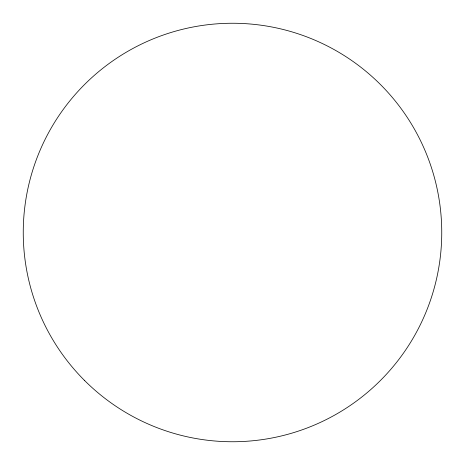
<?xml version="1.0" encoding="UTF-8"?>
<svg xmlns="http://www.w3.org/2000/svg" width="465" height="465" viewBox="0 0 465 465"><rect width="100%" height="100%" fill="white"/><g stroke="black" fill="none" stroke-linecap="round" stroke-linejoin="round"><path stroke-width="0.7" d="M84.537 380.463A209.25 209.25 0 0 0 434.618 286.655A209.25 209.25 0 0 0 178.345 30.382A209.25 209.25 0 0 0 84.537 380.463"/></g></svg>
